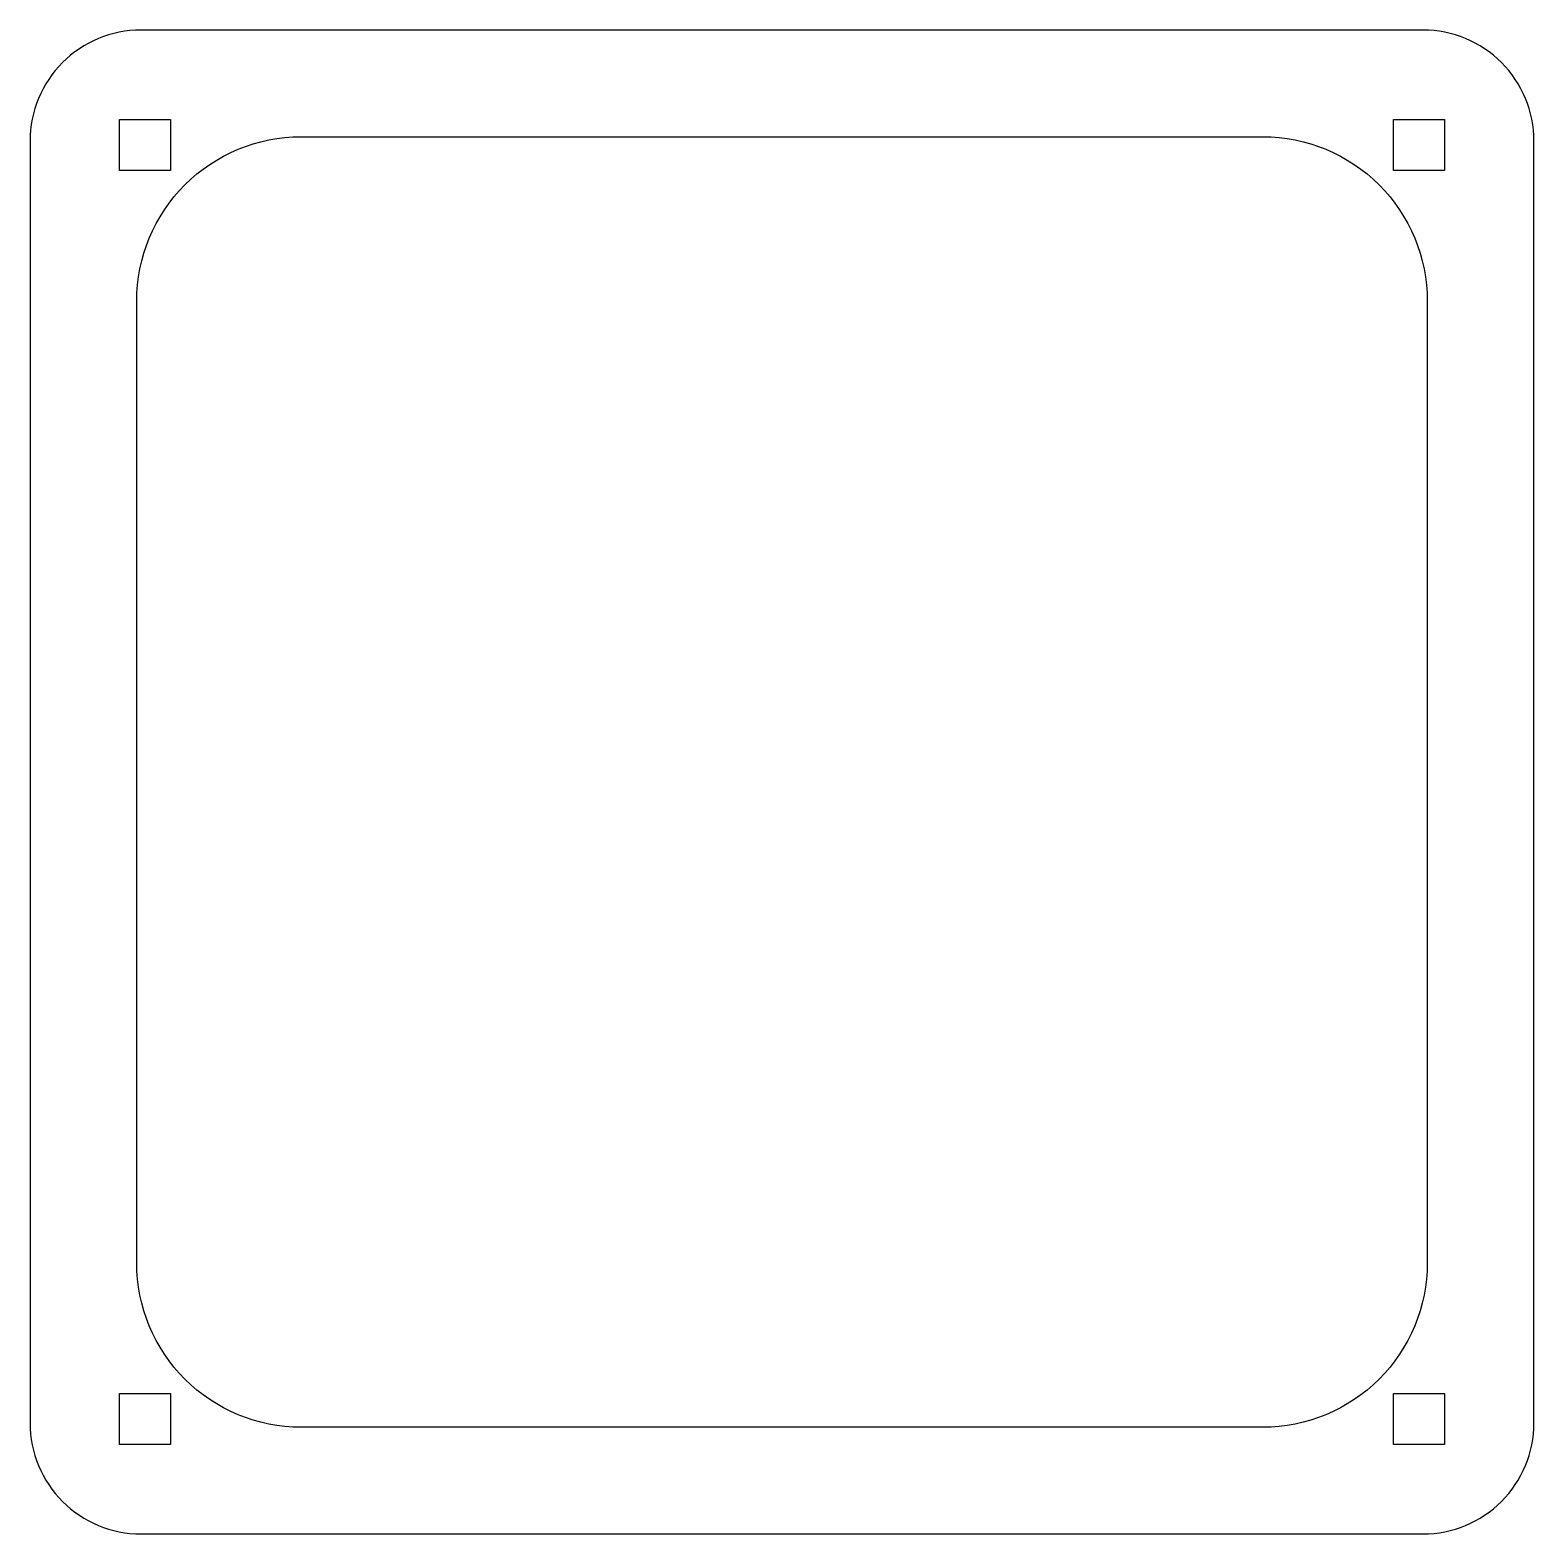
# Model space of a CAD drawing. Extents: x -14 to 170, y -13 to 170.
import ezdxf

# ---------------------------------------------------------------- set-up
doc = ezdxf.new("R2010")
doc.units = 0
doc.layers.get('0').update_dxf_attribs({"linetype": 'CONTINUOUS'})

msp = doc.modelspace()

# ---------------------------------------------------------------- linework, layer by layer
for points in [[(156.2, 169.7), (0, 169.7, 0.4142136), (-13.5, 156.2), (-13.5, 0, 0.4142136), (0, -13.5), (156.2, -13.5, 0.4142136), (169.7, 0), (169.7, 156.2, 0.4142136)], [(19.5, -0.5, -0.4142136), (-0.5, 19.5), (-0.5, 136.7, -0.4142136), (19.5, 156.7), (136.7, 156.7, -0.4142136), (156.7, 136.7), (156.7, 19.5, -0.4142136), (136.7, -0.5)]]:
    msp.add_lwpolyline(points, format="xyb", close=True)
for points in [[(-2.625, 152.575), (-2.625, 158.825), (3.625, 158.825), (3.625, 152.575)], [(152.575, 152.575), (152.575, 158.825), (158.825, 158.825), (158.825, 152.575)], [(3.625, 3.625), (3.625, -2.625), (-2.625, -2.625), (-2.625, 3.625)], [(158.825, 3.625), (158.825, -2.625), (152.575, -2.625), (152.575, 3.625)]]:
    msp.add_lwpolyline(points, close=True)

doc.saveas('drawing.dxf')
